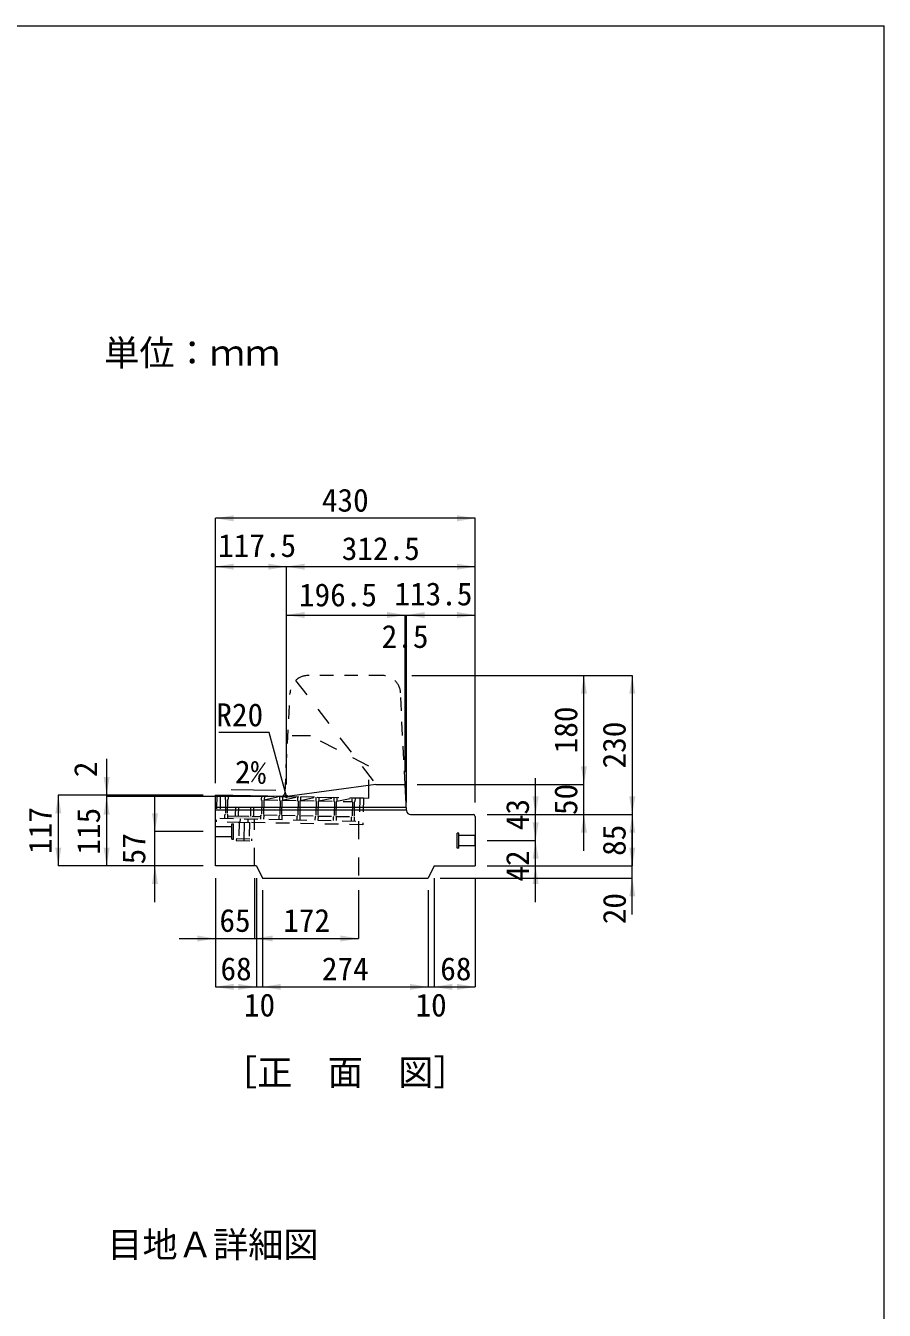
# Model space of a CAD drawing. Units: millimetres at full size. Extents: x 50430 to 75195, y -63423 to -40900.
# Drawn here: x 58000 to 59421, y -60307 to -58183 of the extents above; entities that cross this region are included whole.
import ezdxf
from ezdxf.enums import TextEntityAlignment as Align

# ---------------------------------------------------------------- set-up
doc = ezdxf.new("R2010")
doc.units = ezdxf.units.MM
doc.header["$LTSCALE"] = 30
doc.linetypes.add('USER1', pattern=[1.35, 0.75, -0.6])
doc.linetypes.add('USER2', pattern=[2, 1, -1])
for name, color, linetype, lineweight in [('0_2', 7, 'Continuous', 13), ('側溝・本体', 7, 'Continuous', 9), ('寸法線', 7, 'Continuous', 9), ('本体', 2, 'Continuous', 20), ('枠', 5, 'Continuous', 5), ('補助線', 8, 'Continuous', 13), ('ｲﾝｻｰﾄ', 3, 'USER1', 9), ('ｸﾞﾚｰﾁﾝｸﾞ', 7, 'USER1', 5)]:
    doc.layers.add(name, color=color, linetype=linetype, lineweight=lineweight)
doc.layers.add('ﾊｯﾁﾝｸﾞ', color=8, linetype='Continuous')
doc.styles.add('ＭＳ ゴシック', font='')
doc.styles.get('ＭＳ ゴシック').set_extended_font_data('MS Gothic')

# ---------------------------------------------------------------- blocks, each defined once
blk = doc.blocks.new('filled_arrow')
at = {"color": 0, "linetype": 'Continuous', "lineweight": -2}
blk.add_solid([(7.5, 1.25), (0, 0), (7.5, -1.25)], dxfattribs=at)

msp = doc.modelspace()

# ---------------------------------------------------------------- hatches: boundary and pattern name
at = {"layer": 'ﾊｯﾁﾝｸﾞ'}
msp.add_hatch(color=256, dxfattribs=at).paths.add_polyline_path([(58364.72, -59489.94), (58389.41, -59490.43), (58389.32, -59494.93), (58364.63, -59494.44), (58334.34, -59493.83), (58334.43, -59489.33)])

# ---------------------------------------------------------------- linework, layer by layer
at = {"layer": '側溝・本体', "linetype": 'USER2'}
for p, q in [((58446.84, -59265.68), (58579.48, -59437.41)), ((58471.28, -59357.42), (58433.98, -59357.42)), ((58568.17, -59407.42), (58471.28, -59357.42)), ((58568.17, -59460.22), (58568.17, -59407.42)), ((58422.21, -59457.3), (58568.17, -59460.22)), ((58378.98, -59572.41), (58378.98, -59494.72)), ((58551.05, -59498.16), (58551.05, -59592.41))]:
    msp.add_line(p, q, dxfattribs=at)
at = {"layer": '側溝・本体', "linetype": 'USER1'}
for p, q in [((58590.44, -59257.41), (58467.52, -59257.41)), ((58429.32, -59450.65), (58437.56, -59285.92)), ((58627.98, -59437.41), (58620.41, -59285.92))]:
    msp.add_line(p, q, dxfattribs=at)
at = {"layer": '側溝・本体', "color": 4, "lineweight": 5}
for p, q in [((58313.98, -59475.42), (58629.88, -59475.42)), ((58313.98, -59479.42), (58630.08, -59479.42))]:
    msp.add_line(p, q, dxfattribs=at)
at = {"layer": '側溝・本体', "linetype": 'USER1'}
for centre, radius, start, end in [((58467.52, -59287.42), 30, 90, 177.1376), ((58590.44, -59287.42), 30, 2.86242, 90), ((58422.33, -59450.3), 7, 269.00522, 357.13727)]:
    msp.add_arc(centre, radius, start, end, dxfattribs=at)
at = {"layer": '寸法線'}
for p, q in [((58743.98, -58997.41), (58313.98, -58997.41)), ((58313.98, -59435.42), (58313.98, -58997.41)), ((58743.98, -59467.41), (58743.98, -58997.41)), ((58431.48, -59077.41), (58313.98, -59077.41)), ((58313.98, -59435.42), (58313.98, -59077.41)), ((58743.98, -59077.41), (58431.48, -59077.41)), ((58431.48, -59437.46), (58431.48, -59077.41)), ((58431.48, -59437.46), (58431.48, -59077.41)), ((58743.98, -59467.41), (58743.98, -59077.41)), ((58431.48, -59157.41), (58627.98, -59157.41)), ((58431.48, -59437.46), (58431.48, -59157.41)), ((58567.98, -59157.41), (58690.48, -59157.41)), ((58627.98, -59417.41), (58627.98, -59157.41)), ((58627.98, -59417.41), (58627.98, -59157.41)), ((58630.48, -59467.41), (58630.48, -59157.41)), ((58630.48, -59157.41), (58743.98, -59157.41)), ((58743.98, -59467.41), (58743.98, -59157.41)), ((58630.48, -59467.41), (58630.48, -59232.81)), ((58638.98, -59257.41), (59003.98, -59257.41)), ((58638.98, -59257.41), (58923.98, -59257.41)), ((58923.98, -59437.41), (58923.98, -59257.41)), ((59003.98, -59257.41), (59003.98, -59487.41)), ((58923.98, -59547.41), (58923.98, -59377.41)), ((58133.98, -59395.42), (58133.98, -59517.46)), ((58413.96, -59447.61), (58339.94, -59446.32)), ((58647.98, -59437.41), (58923.98, -59437.41)), ((58647.98, -59437.41), (58923.98, -59437.41)), ((58843.98, -59590.41), (58843.98, -59427.41)), ((58053.98, -59455.42), (58053.98, -59572.41)), ((58293.98, -59455.42), (58053.98, -59455.42)), ((58293.98, -59455.42), (58133.98, -59455.42)), ((58133.98, -59457.46), (58133.98, -59572.41)), ((58411.48, -59457.46), (58133.98, -59457.46)), ((58411.48, -59457.46), (58133.98, -59457.46)), ((58213.98, -59632.41), (58213.98, -59455.41)), ((58763.98, -59487.41), (59003.98, -59487.41)), ((58763.98, -59487.41), (59003.98, -59487.41)), ((58763.98, -59487.41), (58843.98, -59487.41)), ((58763.98, -59487.41), (58923.98, -59487.41)), ((58843.98, -59632.41), (58843.98, -59470.41)), ((59003.98, -59487.41), (59003.98, -59572.41)), ((58293.98, -59515.41), (58213.98, -59515.41)), ((58763.98, -59530.41), (58843.98, -59530.41)), ((58763.98, -59530.41), (58843.98, -59530.41)), ((59003.98, -59652.41), (59003.98, -59512.41)), ((58293.98, -59572.41), (58053.98, -59572.41)), ((58293.98, -59572.41), (58133.98, -59572.41)), ((58293.98, -59572.41), (58213.98, -59572.41)), ((58763.98, -59572.41), (59003.98, -59572.41)), ((58763.98, -59572.41), (59003.98, -59572.41)), ((58763.98, -59572.41), (58843.98, -59572.41)), ((58313.98, -59592.41), (58313.98, -59772.41)), ((58313.98, -59592.41), (58313.98, -59692.41)), ((58378.98, -59592.41), (58378.98, -59692.41)), ((58378.98, -59592.41), (58378.98, -59692.41)), ((58381.98, -59592.41), (58381.98, -59772.41)), ((58381.98, -59592.41), (58381.98, -59772.41)), ((58675.98, -59592.41), (58675.98, -59772.41)), ((58675.98, -59592.41), (58675.98, -59772.41)), ((58685.98, -59592.41), (59003.98, -59592.41)), ((58743.98, -59592.41), (58743.98, -59772.41)), ((58391.98, -59612.41), (58391.98, -59772.41)), ((58391.98, -59612.41), (58391.98, -59772.41)), ((58551.05, -59612.41), (58551.05, -59692.41)), ((58665.98, -59612.41), (58665.98, -59772.41)), ((58665.98, -59612.41), (58665.98, -59772.41)), ((58253.98, -59692.41), (58438.98, -59692.41)), ((58378.98, -59692.41), (58551.05, -59692.41)), ((58313.98, -59772.41), (58381.98, -59772.41)), ((58321.98, -59772.41), (58451.98, -59772.41)), ((58391.98, -59772.41), (58665.98, -59772.41)), ((58605.98, -59772.41), (58735.98, -59772.41)), ((58675.98, -59772.41), (58743.98, -59772.41))]:
    msp.add_line(p, q, dxfattribs=at)
msp.add_lwpolyline([(58431.48, -59457.4), (58403.08, -59351.41), (58319.57, -59351.41)], dxfattribs=at)
at = {"layer": '本体'}
for p, q in [((58579.48, -59437.41), (58432.99, -59457.25)), ((58579.48, -59437.41), (58627.98, -59437.41)), ((58630.15, -59480.77), (58627.98, -59437.41)), ((58313.98, -59572.41), (58313.98, -59455.42)), ((58429.96, -59457.43), (58313.98, -59455.42)), ((58636.97, -59487.41), (58741.12, -59487.41)), ((58743.98, -59490.41), (58743.98, -59572.41)), ((58381.98, -59572.41), (58313.98, -59572.41)), ((58381.98, -59572.41), (58391.98, -59592.41)), ((58675.98, -59572.41), (58665.98, -59592.41)), ((58675.98, -59572.41), (58743.98, -59572.41)), ((58391.98, -59592.41), (58665.98, -59592.41))]:
    msp.add_line(p, q, dxfattribs=at)
for centre, radius, start, end in [((58430.3, -59437.44), 20, 269.00475, 277.71328), ((58637.14, -59480.42), 7, 182.86028, 270), ((58740.98, -59490.41), 3, 0, 90)]:
    msp.add_arc(centre, radius, start, end, dxfattribs=at)
at = {"layer": '枠', "lineweight": 20}
for p in [(53821.16, -58182.67), (59421.16, -62042.67)]:
    msp.add_line(p, (59421.16, -58182.67), dxfattribs=at)
at = {"layer": '補助線'}
for p, q in [((58351.71, -59500.18), (58371.71, -59500.58)), ((58361.71, -59500.38), (58361.11, -59530.37))]:
    msp.add_line(p, q, dxfattribs=at)
at = {"layer": '補助線', "lineweight": 9}
msp.add_circle((58431.48, -59457.46), 2, dxfattribs=at)
at = {"layer": 'ｲﾝｻｰﾄ', "linetype": 'USER2'}
for p, q in [((58313.98, -59506.91), (58340.98, -59506.91)), ((58340.98, -59527.91), (58340.98, -59502.91)), ((58340.98, -59502.91), (58343.98, -59502.91)), ((58343.98, -59527.91), (58343.98, -59502.91)), ((58313.98, -59523.91), (58340.98, -59523.91)), ((58340.98, -59527.91), (58343.98, -59527.91)), ((58713.98, -59542.91), (58713.98, -59517.91)), ((58716.98, -59517.91), (58713.98, -59517.91)), ((58716.98, -59542.91), (58716.98, -59517.91)), ((58743.98, -59521.91), (58716.98, -59521.91)), ((58716.98, -59542.91), (58713.98, -59542.91)), ((58743.98, -59538.91), (58716.98, -59538.91))]:
    msp.add_line(p, q, dxfattribs=at)
at = {"layer": 'ｲﾝｻｰﾄ'}
for p, q in [((58313.98, -59523.91), (58313.98, -59506.91)), ((58353.21, -59500.21), (58352.67, -59527.2)), ((58353.21, -59500.21), (58370.21, -59500.55)), ((58370.21, -59500.55), (58369.67, -59527.54)), ((58348.67, -59527.12), (58348.61, -59530.12)), ((58348.61, -59530.12), (58373.61, -59530.62)), ((58348.67, -59527.12), (58373.67, -59527.62)), ((58373.67, -59527.62), (58373.61, -59530.62)), ((58743.98, -59538.91), (58743.98, -59521.91))]:
    msp.add_line(p, q, dxfattribs=at)
at = {"layer": 'ｸﾞﾚｰﾁﾝｸﾞ'}
for p, q in [((58316.1, -59455.46), (58315.22, -59499.45)), ((58559.05, -59460.32), (58316.1, -59455.46)), ((58322.1, -59455.58), (58321.34, -59493.57)), ((58330.1, -59455.74), (58329.98, -59461.74)), ((58329.98, -59461.74), (58330.96, -59462.76)), ((58330.96, -59462.76), (58330.48, -59486.75)), ((58333.96, -59462.82), (58333.48, -59486.81)), ((58334.98, -59461.84), (58333.96, -59462.82)), ((58335.1, -59455.84), (58334.98, -59461.84)), ((58390.08, -59456.94), (58389.96, -59462.94)), ((58389.96, -59462.94), (58390.94, -59463.96)), ((58390.94, -59463.96), (58390.46, -59487.95)), ((58393.94, -59464.02), (58393.46, -59488.01)), ((58394.96, -59463.04), (58393.94, -59464.02)), ((58395.08, -59457.04), (58394.96, -59463.04)), ((58394.96, -59463.04), (58420.08, -59457.54)), ((58394.96, -59463.04), (58419.96, -59463.54)), ((58420.08, -59457.54), (58419.96, -59463.54)), ((58419.96, -59463.54), (58420.94, -59464.56)), ((58420.94, -59464.56), (58420.46, -59488.55)), ((58423.94, -59464.62), (58423.46, -59488.61)), ((58424.96, -59463.64), (58423.94, -59464.62)), ((58425.08, -59457.64), (58424.96, -59463.64)), ((58424.96, -59463.64), (58450.07, -59458.14)), ((58424.96, -59463.64), (58449.95, -59464.14)), ((58450.07, -59458.14), (58449.95, -59464.14)), ((58449.95, -59464.14), (58450.93, -59465.16)), ((58450.93, -59465.16), (58450.45, -59489.15)), ((58453.93, -59465.22), (58453.45, -59489.21)), ((58454.95, -59464.24), (58453.93, -59465.22)), ((58455.07, -59458.24), (58454.95, -59464.24)), ((58454.95, -59464.24), (58480.07, -59458.74)), ((58454.95, -59464.24), (58479.95, -59464.74)), ((58480.07, -59458.74), (58479.95, -59464.74)), ((58479.95, -59464.74), (58480.93, -59465.76)), ((58480.93, -59465.76), (58480.45, -59489.75)), ((58483.93, -59465.82), (58483.45, -59489.81)), ((58484.95, -59464.84), (58483.93, -59465.82)), ((58485.07, -59458.84), (58484.95, -59464.84)), ((58484.95, -59464.84), (58510.06, -59459.34)), ((58484.95, -59464.84), (58539.93, -59465.94)), ((58484.95, -59464.84), (58509.94, -59465.34)), ((58510.06, -59459.34), (58509.94, -59465.34)), ((58509.94, -59465.34), (58510.92, -59466.36)), ((58510.92, -59466.36), (58510.44, -59490.35)), ((58513.92, -59466.42), (58513.44, -59490.41)), ((58514.94, -59465.44), (58513.92, -59466.42)), ((58515.06, -59459.44), (58514.94, -59465.44)), ((58514.94, -59465.44), (58540.05, -59459.94)), ((58540.05, -59459.94), (58539.93, -59465.94)), ((58539.93, -59465.94), (58540.91, -59466.96)), ((58540.91, -59466.96), (58540.43, -59490.95)), ((58543.91, -59467.02), (58543.43, -59491.01)), ((58544.93, -59466.04), (58543.91, -59467.02)), ((58545.05, -59460.04), (58544.93, -59466.04)), ((58553.05, -59460.2), (58552.29, -59498.19)), ((58559.05, -59460.32), (58558.17, -59504.31)), ((58329.34, -59493.73), (58329.46, -59487.73)), ((58329.46, -59487.73), (58330.48, -59486.75)), ((58334.46, -59487.83), (58333.48, -59486.81)), ((58334.34, -59493.83), (58334.46, -59487.83)), ((58334.43, -59489.33), (58389.41, -59490.43)), ((58347.22, -59474.58), (58346.92, -59489.58)), ((58346.92, -59489.58), (58376.92, -59490.18)), ((58347.22, -59474.58), (58377.22, -59475.18)), ((58352.22, -59474.68), (58351.92, -59489.68)), ((58372.22, -59475.08), (58371.92, -59490.08)), ((58377.22, -59475.18), (58376.92, -59490.18)), ((58389.32, -59494.93), (58389.44, -59488.93)), ((58389.44, -59488.93), (58390.46, -59487.95)), ((58393.46, -59488.01), (58420.46, -59488.55)), ((58394.44, -59489.03), (58393.46, -59488.01)), ((58394.32, -59495.03), (58394.44, -59489.03)), ((58419.32, -59495.53), (58419.44, -59489.53)), ((58419.44, -59489.53), (58420.46, -59488.55)), ((58424.44, -59489.63), (58423.46, -59488.61)), ((58423.46, -59488.61), (58450.45, -59489.15)), ((58424.32, -59495.63), (58424.44, -59489.63)), ((58449.43, -59490.13), (58450.45, -59489.15)), ((58454.43, -59490.23), (58453.45, -59489.21)), ((58453.45, -59489.21), (58480.45, -59489.75)), ((58479.43, -59490.73), (58480.45, -59489.75)), ((58484.43, -59490.83), (58483.45, -59489.81)), ((58483.45, -59489.81), (58510.44, -59490.35)), ((58558.17, -59504.31), (58315.22, -59499.45)), ((58321.34, -59493.57), (58558.29, -59498.31)), ((58355.21, -59500.25), (58355.33, -59494.25)), ((58368.21, -59500.51), (58368.33, -59494.51)), ((58378.33, -59494.71), (58378.21, -59500.71)), ((58449.31, -59496.13), (58449.43, -59490.13)), ((58454.31, -59496.23), (58454.43, -59490.23)), ((58479.31, -59496.73), (58479.43, -59490.73)), ((58484.31, -59496.83), (58484.43, -59490.83)), ((58509.3, -59497.33), (58509.42, -59491.33)), ((58509.42, -59491.33), (58510.44, -59490.35)), ((58514.42, -59491.43), (58513.44, -59490.41)), ((58513.44, -59490.41), (58540.43, -59490.95)), ((58514.3, -59497.43), (58514.42, -59491.43)), ((58539.29, -59497.93), (58539.41, -59491.93)), ((58539.41, -59491.93), (58540.43, -59490.95)), ((58544.41, -59492.03), (58543.43, -59491.01)), ((58544.29, -59498.03), (58544.41, -59492.03))]:
    msp.add_line(p, q, dxfattribs=at)

# ---------------------------------------------------------------- block references
at = {"layer": '寸法線', "xscale": 4, "yscale": 4}
for p in [(58313.98, -58997.41), (58313.98, -59077.41), (58431.48, -59077.41), (58431.48, -59157.41), (58630.48, -59157.41), (58630.48, -59157.41), (58378.98, -59692.41), (58378.98, -59692.41), (58313.98, -59772.41), (58391.98, -59772.41), (58391.98, -59772.41), (58675.98, -59772.41)]:
    msp.add_blockref('filled_arrow', p, dxfattribs=at)
at = {"layer": '寸法線'}
for p, xscale, yscale, rotation in [((58743.98, -58997.41), 4, 4, 180), ((58431.48, -59077.41), 4, 4, 180), ((58743.98, -59077.41), 4, 4, 180), ((58627.98, -59157.41), 4, 4, 180), ((58627.98, -59157.41), 4, 4, 180), ((58743.98, -59157.41), 4, 4, 180), ((58923.98, -59257.41), 4, 4, 270), ((59003.98, -59257.41), 4, 4, 270), ((58133.98, -59455.42), 4, 4, 90), ((58923.98, -59437.41), 4, 4, 90), ((58923.98, -59437.41), 4, 4, 90), ((58413.96, -59447.61), 0.2, 0.2, 179), ((58053.98, -59455.42), 4, 4, 270), ((58133.98, -59457.46), 4, 4, 270), ((58133.98, -59457.46), 4, 4, 270), ((58431.48, -59457.4), 0.2, 0.2, 105), ((58843.98, -59487.41), 4, 4, 90), ((59003.98, -59487.41), 4, 4, 90), ((58213.98, -59515.41), 4, 4, 90), ((58923.98, -59487.41), 4, 4, 270), ((59003.98, -59487.41), 4, 4, 270), ((58843.98, -59530.41), 4, 4, 90), ((58843.98, -59530.41), 4, 4, 270), ((58053.98, -59572.41), 4, 4, 90), ((58133.98, -59572.41), 4, 4, 90), ((59003.98, -59572.41), 4, 4, 90), ((59003.98, -59572.41), 4, 4, 90), ((58213.98, -59572.41), 4, 4, 270), ((58843.98, -59572.41), 4, 4, 270), ((59003.98, -59592.41), 4, 4, 270), ((58313.98, -59692.41), 4, 4, 180), ((58551.05, -59692.41), 4, 4, 180), ((58381.98, -59772.41), 4, 4, 180), ((58665.98, -59772.41), 4, 4, 180), ((58665.98, -59772.41), 4, 4, 180), ((58743.98, -59772.41), 4, 4, 180)]:
    msp.add_blockref('filled_arrow', p, dxfattribs=dict(at, xscale=xscale, yscale=yscale, rotation=rotation))

# ---------------------------------------------------------------- texts
at = {"layer": '0_2', "style": 'ＭＳ ゴシック'}
msp.add_text('単位：ｍｍ', height=42.72, dxfattribs=at).set_placement((58275.54, -58723.58), align=Align.MIDDLE_CENTER)
msp.add_text('2%', height=37.98, rotation=359, dxfattribs=at).set_placement((58372.2, -59417.11), align=Align.MIDDLE_CENTER)
msp.add_text('［正\u3000面\u3000図］', height=42.72, dxfattribs=at).set_placement((58528.98, -59892.42), align=Align.TOP_CENTER)
msp.add_text('目地Ａ詳細図', height=42.72, dxfattribs=at).set_placement((58135.12, -60232.7), align=Align.BOTTOM_LEFT)
at = {"layer": '寸法線', "style": 'ＭＳ ゴシック'}
for s, p in [('430', (58528.98, -58967.41)), ('117.5', (58383.05, -59042.41)), ('312.5', (58587.73, -59047.41)), ('196.5', (58516.87, -59123.97)), ('113.5', (58674.84, -59122.41)), ('2.5', (58627.98, -59192.81)), ('65', (58346.48, -59662.41)), ('172', (58465.01, -59662.41)), ('68', (58348.27, -59742.41)), ('274', (58528.98, -59742.41)), ('68', (58712.01, -59742.41)), ('10', (58386.98, -59802.41)), ('10', (58670.98, -59802.41))]:
    msp.add_text(s, height=37.98, dxfattribs=at).set_placement(p, align=Align.MIDDLE_CENTER)
msp.add_text('R20', height=37.98, dxfattribs=at).set_placement((58393.08, -59303.41), align=Align.TOP_RIGHT)
for s, p in [('180', (58893.98, -59347.41)), ('230', (58973.98, -59372.41)), ('2', (58098.98, -59412.63)), ('50', (58893.98, -59462.41)), ('43', (58813.98, -59487.41)), ('117', (58023.98, -59513.92)), ('115', (58103.98, -59514.94)), ('85', (58973.98, -59529.91)), ('57', (58178.98, -59543.91)), ('42', (58813.98, -59572.41)), ('20', (58974.29, -59643.01))]:
    msp.add_text(s, height=37.98, rotation=90, dxfattribs=at).set_placement(p, align=Align.MIDDLE_CENTER)

doc.saveas('drawing.dxf')
